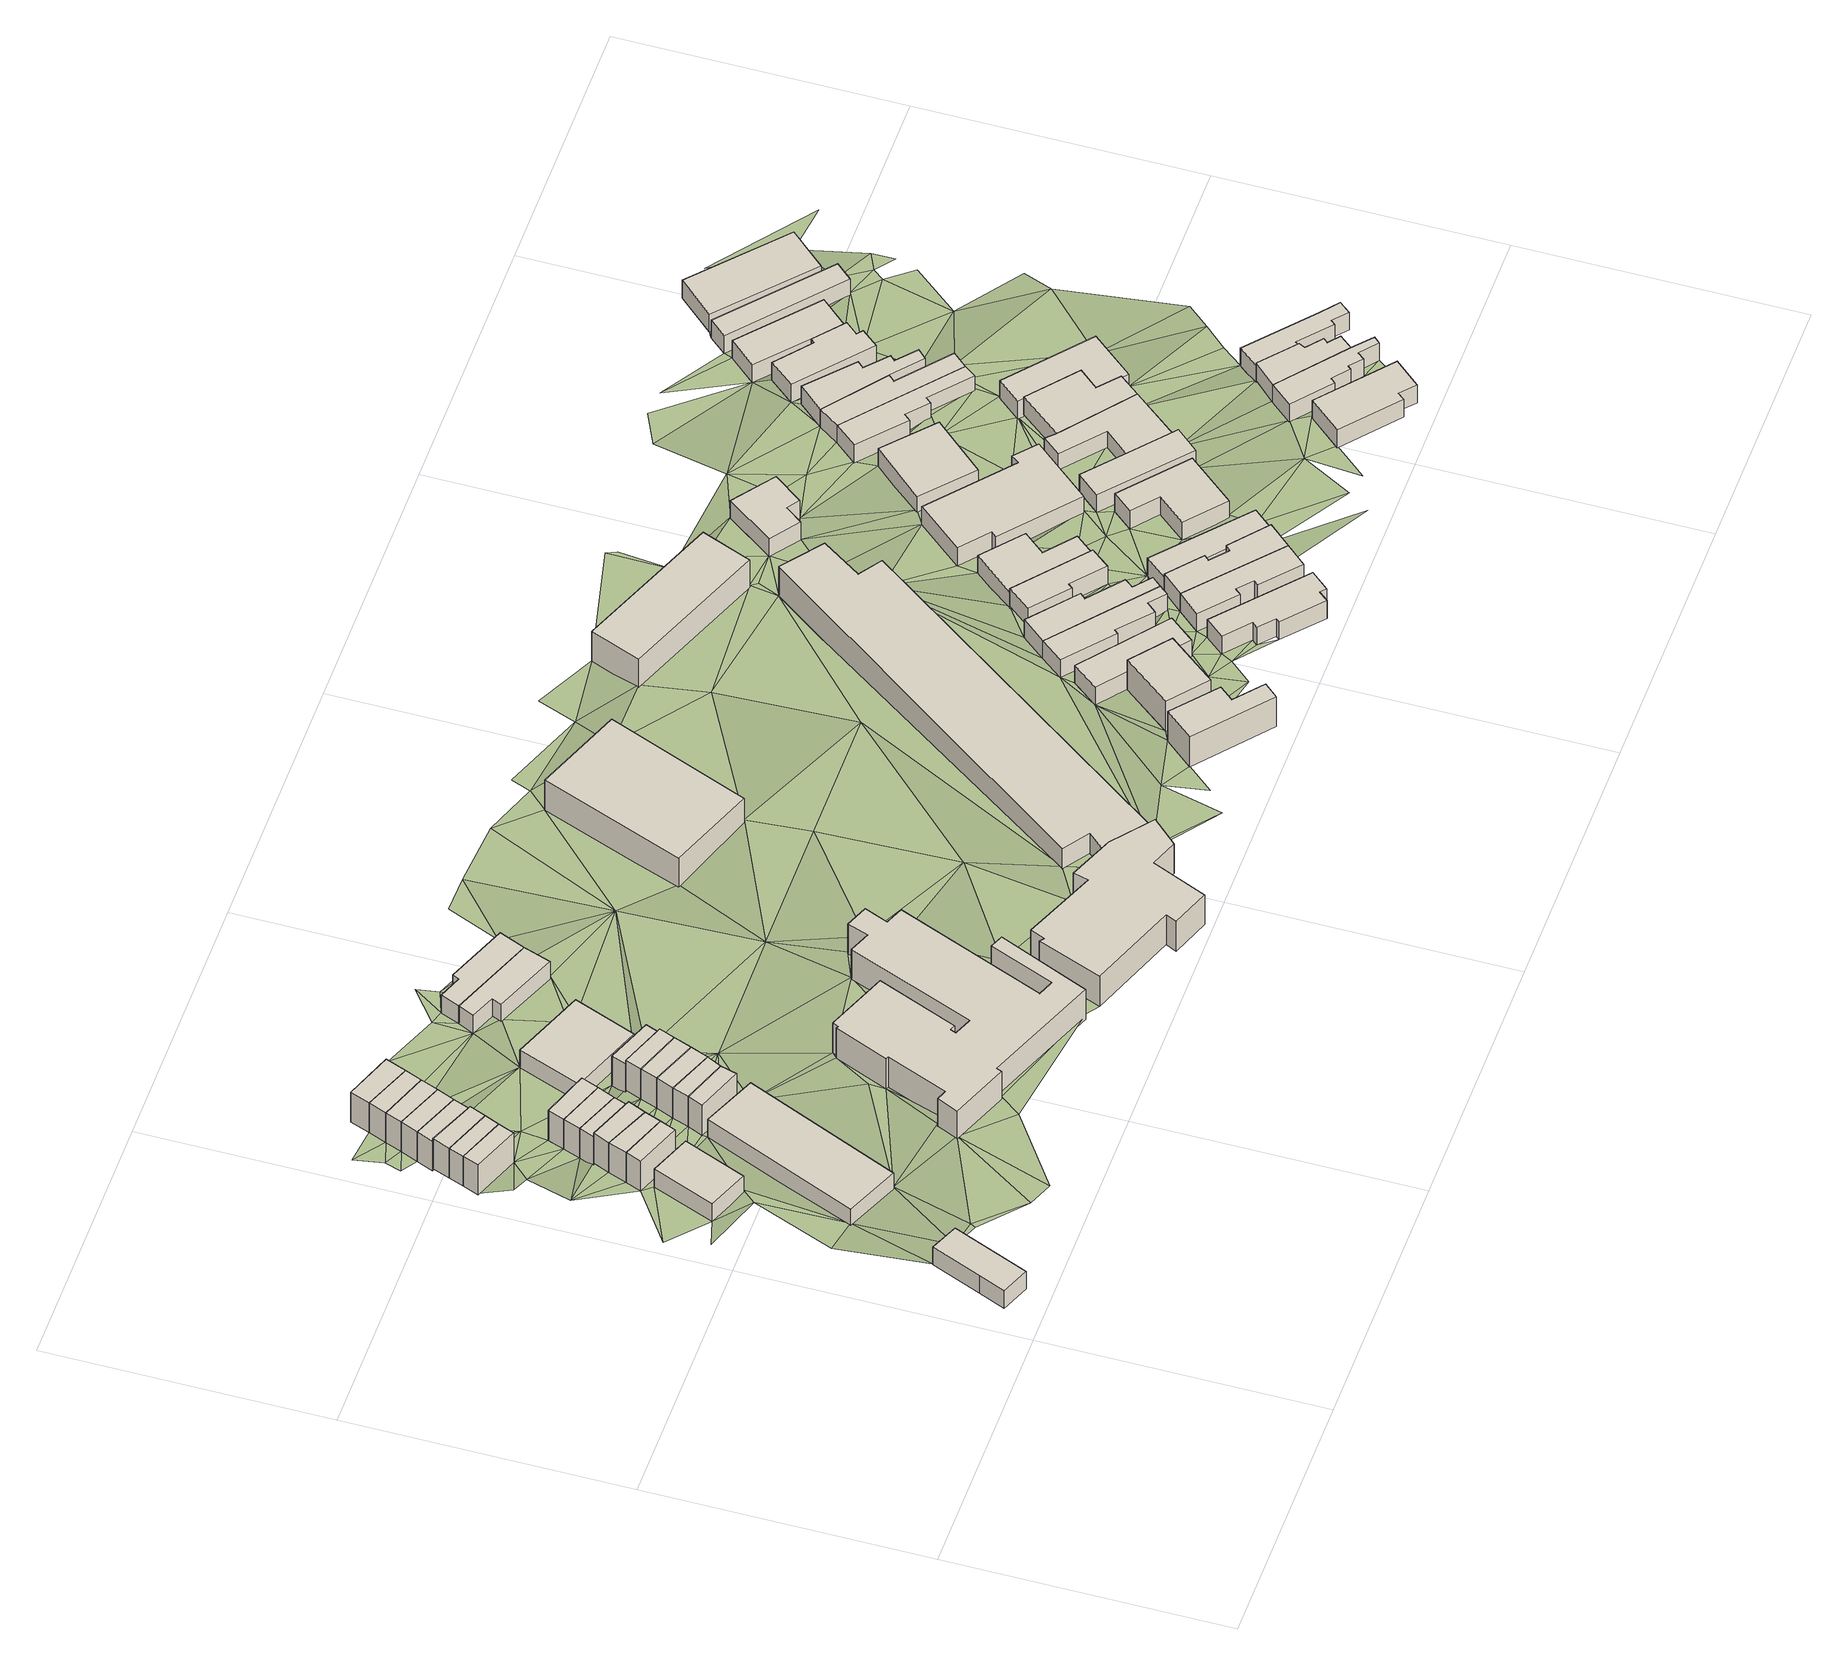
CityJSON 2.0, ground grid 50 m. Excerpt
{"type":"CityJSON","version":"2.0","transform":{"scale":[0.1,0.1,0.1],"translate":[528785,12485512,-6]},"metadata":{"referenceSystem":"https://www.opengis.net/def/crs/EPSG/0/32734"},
"CityObjects":{
"building1":{"type":"Building","attributes":{"address":"34 Regent Road Woodstock Cape Town","building":"house","building:levels":1,"building_height":4.1,"plus_code":"4FRW3FC2+FX7","ground_height":13.96,"roof_height":18.06},"geometry":[{"type":"Solid","lod":"1","boundaries":[[[[0,1,2,3]],[[1,4,5,2]],[[4,6,7,5]],[[6,8,9,7]],[[8,0,3,9]],[[3,2,5,7,9]],[[8,6,4,1,0]]]]}]},
"building2":{"type":"Building","attributes":{"address":"Woodstock Cape Town","building":"yes","building:levels":1,"building_height":4.1,"plus_code":"4FRW3FC2+JXQ","ground_height":12.09,"roof_height":16.19},"geometry":[{"type":"Solid","lod":"1","boundaries":[[[[10,11,12,13]],[[11,14,15,12]],[[14,16,17,15]],[[16,10,13,17]],[[13,12,15,17]],[[16,14,11,10]]]]}]},
"building3":{"type":"Building","attributes":{"address":"10 Dublin Street Mews Woodstock Cape Town","building":"house","building:levels":2,"building_height":6.9,"plus_code":"4FRW3FC2+QX3","ground_height":11.28,"roof_height":18.18},"geometry":[{"type":"Solid","lod":"1","boundaries":[[[[18,19,20,21]],[[19,22,23,20]],[[22,24,25,23]],[[24,18,21,25]],[[21,20,23,25]],[[24,22,19,18]]]]}]},
"building4":{"type":"Building","attributes":{"address":"25 Dublin Street Mews Woodstock Cape Town","building":"house","building:levels":2,"building_height":6.9,"plus_code":"4FRW3FC2+MX9","ground_height":12.09,"roof_height":18.99},"geometry":[{"type":"Solid","lod":"1","boundaries":[[[[26,27,28,29]],[[27,30,31,28]],[[30,32,33,31]],[[32,26,29,33]],[[29,28,31,33]],[[32,30,27,26]]]]}]},
"building5":{"type":"Building","attributes":{"address":"11 Dublin Street Mews Woodstock Cape Town","building":"house","building:levels":2,"building_height":6.9,"plus_code":"4FRW3FC2+QX7","ground_height":11.28,"roof_height":18.18},"geometry":[{"type":"Solid","lod":"1","boundaries":[[[[19,18,21,20]],[[18,34,35,21]],[[34,36,37,35]],[[36,19,20,37]],[[20,21,35,37]],[[36,34,18,19]]]]}]},
"building6":{"type":"Building","attributes":{"address":"McNulty House (NOAH) 30 Dublin Street Woodstock Cape Town","building":"residential","building:levels":1,"building:units":"3","amenity":"social_facility","social_facility":"group_home","operator":"Neighbourhood Old Aged Homes (NOAH)","operator:type":"ngo","building_height":4.1,"plus_code":"4FRW3FC3+H2P","ground_height":12.09,"roof_height":16.19},"geometry":[{"type":"Solid","lod":"1","boundaries":[[[[38,39,40,41]],[[39,42,43,40]],[[42,44,45,43]],[[44,38,41,45]],[[41,40,43,45]],[[44,42,39,38]]]]}]},
"building7":{"type":"Building","attributes":{"address":"24 Dublin Street Mews Woodstock Cape Town","building":"house","building:levels":2,"building_height":6.9,"plus_code":"4FRW3FC2+MXQ","ground_height":12.09,"roof_height":18.99},"geometry":[{"type":"Solid","lod":"1","boundaries":[[[[46,27,28,47]],[[27,26,29,28]],[[26,48,49,29]],[[48,46,47,49]],[[47,28,29,49]],[[48,26,27,46]]]]}]},
"building8":{"type":"Building","attributes":{"address":"12 Dublin Street Mews Woodstock Cape Town","building":"house","building:levels":2,"building_height":6.9,"plus_code":"4FRW3FC2+QXG","ground_height":11.28,"roof_height":18.18},"geometry":[{"type":"Solid","lod":"1","boundaries":[[[[36,34,35,37]],[[34,50,51,35]],[[50,52,53,51]],[[52,36,37,53]],[[37,35,51,53]],[[52,50,34,36]]]]}]},
"building9":{"type":"Building","attributes":{"address":"23 Dublin Street Mews Woodstock Cape Town","building":"house","building:levels":2,"building_height":6.9,"plus_code":"4FRW3FC3+M2F","ground_height":12.09,"roof_height":18.99},"geometry":[{"type":"Solid","lod":"1","boundaries":[[[[54,46,47,55]],[[46,48,49,47]],[[48,56,57,49]],[[56,54,55,57]],[[55,47,49,57]],[[56,48,46,54]]]]}]},
"building10":{"type":"Building","attributes":{"address":"13 Dublin Street Mews Woodstock Cape Town","building":"house","building:levels":2,"building_height":6.9,"plus_code":"4FRW3FC2+QXP","ground_height":10.59,"roof_height":17.49},"geometry":[{"type":"Solid","lod":"1","boundaries":[[[[58,59,60,61]],[[59,62,63,60]],[[62,64,65,63]],[[64,58,61,65]],[[61,60,63,65]],[[64,62,59,58]]]]}]},
"building11":{"type":"Building","attributes":{"address":"22 Dublin Street Mews Woodstock Cape Town","building":"house","building:levels":2,"building_height":6.9,"plus_code":"4FRW3FC3+M2V","ground_height":11.28,"roof_height":18.18},"geometry":[{"type":"Solid","lod":"1","boundaries":[[[[66,67,68,69]],[[67,70,71,68]],[[70,72,73,71]],[[72,66,69,73]],[[69,68,71,73]],[[72,70,67,66]]]]}]},
"building12":{"type":"Building","attributes":{"address":"14 Dublin Street Mews Woodstock Cape Town","building":"house","building:levels":2,"building_height":6.9,"plus_code":"4FRW3FC2+QXX","ground_height":10.59,"roof_height":17.49},"geometry":[{"type":"Solid","lod":"1","boundaries":[[[[64,62,63,65]],[[62,74,75,63]],[[74,76,77,75]],[[76,64,65,77]],[[65,63,75,77]],[[76,74,62,64]]]]}]},
"building13":{"type":"Building","attributes":{"address":"21 Dublin Street Mews Woodstock Cape Town","building":"house","building:levels":2,"building_height":6.9,"plus_code":"4FRW3FC3+P23","ground_height":11.28,"roof_height":18.18},"geometry":[{"type":"Solid","lod":"1","boundaries":[[[[78,79,80,81]],[[79,67,68,80]],[[67,66,69,68]],[[66,78,81,69]],[[81,80,68,69]],[[66,67,79,78]]]]}]},
"building14":{"type":"Building","attributes":{"address":"15 Dublin Street Mews Woodstock Cape Town","building":"house","building:levels":2,"building_height":6.9,"plus_code":"4FRW3FC2+RX5","ground_height":10.59,"roof_height":17.49},"geometry":[{"type":"Solid","lod":"1","boundaries":[[[[76,74,75,77]],[[74,82,83,75]],[[82,84,85,83]],[[84,76,77,85]],[[77,75,83,85]],[[84,82,74,76]]]]}]},
"building15":{"type":"Building","attributes":{"address":"20 Dublin Street Mews Woodstock Cape Town","building":"house","building:levels":2,"building_height":6.9,"plus_code":"4FRW3FC3+P28","ground_height":11.28,"roof_height":18.18},"geometry":[{"type":"Solid","lod":"1","boundaries":[[[[79,78,81,80]],[[78,86,87,81]],[[86,88,89,87]],[[88,79,80,89]],[[80,81,87,89]],[[88,86,78,79]]]]}]},
"building16":{"type":"Building","attributes":{"address":"16 Dublin Street Mews Woodstock Cape Town","building":"house","building:levels":2,"building_height":6.9,"plus_code":"4FRW3FC3+R26","ground_height":10.59,"roof_height":17.49},"geometry":[{"type":"Solid","lod":"1","boundaries":[[[[84,82,83,85]],[[82,90,91,83]],[[90,92,93,91]],[[92,84,85,93]],[[85,83,91,93]],[[92,90,82,84]]]]}]},
"building17":{"type":"Building","attributes":{"address":"28E Dublin Street Woodstock Cape Town","building":"house","building:levels":2,"building_height":6.9,"plus_code":"4FRW3FC3+J3R","ground_height":12.09,"roof_height":18.99},"geometry":[{"type":"Solid","lod":"1","boundaries":[[[[94,95,96,97]],[[95,98,99,96]],[[98,100,101,99]],[[100,94,97,101]],[[97,96,99,101]],[[100,98,95,94]]]]}]},
"building18":{"type":"Building","attributes":{"address":"17 Dublin Street Mews Woodstock Cape Town","building":"house","building:levels":2,"building_height":6.9,"plus_code":"4FRW3FC3+R2C","ground_height":10.59,"roof_height":17.49},"geometry":[{"type":"Solid","lod":"1","boundaries":[[[[92,90,91,93]],[[90,102,103,91]],[[102,104,105,103]],[[104,92,93,105]],[[93,91,103,105]],[[104,102,90,92]]]]}]},
"building19":{"type":"Building","attributes":{"address":"28D Dublin Street Woodstock Cape Town","building":"house","building:levels":2,"building_height":6.9,"plus_code":"4FRW3FC3+M33","ground_height":12.09,"roof_height":18.99},"geometry":[{"type":"Solid","lod":"1","boundaries":[[[[95,94,97,96]],[[94,106,107,97]],[[106,108,109,107]],[[108,95,96,109]],[[96,97,107,109]],[[108,106,94,95]]]]}]},
"building20":{"type":"Building","attributes":{"address":"28C Dublin Street Woodstock Cape Town","building":"house","building:levels":2,"building_height":6.9,"plus_code":"4FRW3FC3+M37","ground_height":12.09,"roof_height":18.99},"geometry":[{"type":"Solid","lod":"1","boundaries":[[[[108,106,107,109]],[[106,110,111,107]],[[110,112,113,111]],[[112,108,109,113]],[[109,107,111,113]],[[112,110,106,108]]]]}]},
"building21":{"type":"Building","attributes":{"address":"28B Dublin Street Woodstock Cape Town","building":"house","building:levels":2,"building_height":6.9,"plus_code":"4FRW3FC3+M38","ground_height":12.09,"roof_height":18.99},"geometry":[{"type":"Solid","lod":"1","boundaries":[[[[112,110,111,113]],[[110,114,115,111]],[[114,116,117,115]],[[116,112,113,117]],[[113,111,115,117]],[[116,114,110,112]]]]}]},
"building22":{"type":"Building","attributes":{"address":"28A Dublin Street Woodstock Cape Town","building":"house","building:levels":2,"building_height":6.9,"plus_code":"4FRW3FC3+M3P","ground_height":12.09,"roof_height":18.99},"geometry":[{"type":"Solid","lod":"1","boundaries":[[[[116,114,115,117]],[[114,118,119,115]],[[118,120,121,119]],[[120,116,117,121]],[[117,115,119,121]],[[120,118,114,116]]]]}]},
"building23":{"type":"Building","attributes":{"address":"28 Dublin Street Woodstock Cape Town","building":"house","building:levels":2,"building_height":6.9,"plus_code":"4FRW3FC3+M3X","ground_height":11.21,"roof_height":18.11},"geometry":[{"type":"Solid","lod":"1","boundaries":[[[[122,123,124,125]],[[123,126,127,124]],[[126,128,129,127]],[[128,122,125,129]],[[125,124,127,129]],[[128,126,123,122]]]]}]},
"building24":{"type":"Building","attributes":{"address":"26 Dublin Street Woodstock Cape Town","building":"house","building:levels":1,"building_height":4.1,"plus_code":"4FRW3FC3+P3Q","ground_height":11.21,"roof_height":15.31},"geometry":[{"type":"Solid","lod":"1","boundaries":[[[[130,131,132,133]],[[131,134,135,132]],[[134,136,137,135]],[[136,130,133,137]],[[133,132,135,137]],[[136,134,131,130]]]]}]},
"building25":{"type":"Building","attributes":{"address":"St. Agnes' Catholic Church","building":"church","building:levels":2,"amenity":"place_of_worship","building_height":6.9,"plus_code":"4FRW3FC3+G4Q","ground_height":13.07,"roof_height":19.97},"geometry":[{"type":"Solid","lod":"1","boundaries":[[[[138,139,140,141]],[[139,142,143,140]],[[142,144,145,143]],[[144,146,147,145]],[[146,148,149,147]],[[148,150,151,149]],[[150,152,153,151]],[[152,154,155,153]],[[154,156,157,155]],[[156,158,159,157]],[[158,160,161,159]],[[160,162,163,161]],[[162,164,165,163]],[[164,166,167,165]],[[166,168,169,167]],[[168,170,171,169]],[[170,172,173,171]],[[172,174,175,173]],[[174,176,177,175]],[[176,178,179,177]],[[178,180,181,179]],[[180,182,183,181]],[[182,184,185,183]],[[184,186,187,185]],[[186,188,189,187]],[[188,138,141,189]],[[141,140,143,145,147,149,151,153,155,157,159,161,163,165,167,169,171,173,175,177,179,181,183,185,187,189]],[[188,186,184,182,180,178,176,174,172,170,168,166,164,162,160,158,156,154,152,150,148,146,144,142,139,138]]]]}]},
"building26":{"type":"Building","attributes":{"address":"24 Dublin Street Woodstock Cape Town","building":"house","building:levels":1,"building_height":4.1,"plus_code":"4FRW3FC3+Q4P","ground_height":10.62,"roof_height":14.72},"geometry":[{"type":"Solid","lod":"1","boundaries":[[[[190,191,192,193]],[[191,194,195,192]],[[194,196,197,195]],[[196,198,199,197]],[[198,200,201,199]],[[200,190,193,201]],[[193,192,195,197,199,201]],[[200,198,196,194,191,190]]]]}]},
"building27":{"type":"Building","attributes":{"address":"22 Dublin Street Woodstock Cape Town","building":"house","building:levels":1,"building_height":4.1,"plus_code":"4FRW3FC3+R45","ground_height":10.62,"roof_height":14.72},"geometry":[{"type":"Solid","lod":"1","boundaries":[[[[191,190,193,192]],[[190,202,203,193]],[[202,204,205,203]],[[204,206,207,205]],[[206,208,209,207]],[[208,191,192,209]],[[192,193,203,205,207,209]],[[208,206,204,202,190,191]]]]}]},
"building28":{"type":"Building","attributes":{"address":"Lawrence Henry House 23 Regent Street 7915 Woodstock, Cape Town","building":"residential","building:levels":2,"amenity":"social_facility","social_facility":"shelter","operator":"Scalabrini Centre of Cape Town","building_height":6.9,"plus_code":"4FRW3FC3+F82","ground_height":14.34,"roof_height":21.24},"geometry":[{"type":"Solid","lod":"1","boundaries":[[[[210,211,212,213]],[[211,214,215,212]],[[214,216,217,215]],[[216,218,219,217]],[[218,220,221,219]],[[220,222,223,221]],[[222,224,225,223]],[[224,226,227,225]],[[226,228,229,227]],[[228,230,231,229]],[[230,232,233,231]],[[232,234,235,233]],[[234,210,213,235]],[[213,212,215,217,219,221,223,225,227,229,231,233,235]],[[234,232,230,228,226,224,222,220,218,216,214,211,210]]]]}]},
"building29":{"type":"Building","attributes":{"address":"St. Agnes Community Hall","building":"community_centre","building:levels":2,"building_height":6.9,"plus_code":"4FRW3FC3+P8V","ground_height":11.02,"roof_height":17.92},"geometry":[{"type":"Solid","lod":"1","boundaries":[[[[236,237,238,239]],[[237,240,241,238]],[[240,242,243,241]],[[242,236,239,243]],[[239,238,241,243]],[[242,240,237,236]]]]}]},
"building30":{"type":"Building","attributes":{"address":"31 Argyle Street Woodstock Cape Town","building":"house","building:levels":2,"building_height":6.9,"plus_code":"4FRW3FC3+CFX","ground_height":14.3,"roof_height":21.2},"geometry":[{"type":"Solid","lod":"1","boundaries":[[[[244,245,246,247]],[[245,248,249,246]],[[248,250,251,249]],[[250,252,253,251]],[[252,254,255,253]],[[254,244,247,255]],[[247,246,249,251,253,255]],[[254,252,250,248,245,244]]]]}]},
"building31":{"type":"Building","attributes":{"address":"St Agnes' Primary School","building":"school","building:levels":2,"building_height":6.9,"plus_code":"4FRW3FC3+HFJ","ground_height":11.7,"roof_height":18.6},"geometry":[{"type":"Solid","lod":"1","boundaries":[[[[256,257,258,259]],[[257,260,261,258]],[[260,262,263,261]],[[262,264,265,263]],[[264,266,267,265]],[[266,268,269,267]],[[268,270,271,269]],[[270,256,259,271]],[[259,258,261,263,265,267,269,271]],[[270,268,266,264,262,260,257,256]]]]}]},
"building32":{"type":"Building","attributes":{"address":"29 Argyle Street Woodstock Cape Town","building":"house","building:levels":2,"building_height":6.9,"plus_code":"4FRW3FC3+FGM","ground_height":14.3,"roof_height":21.2},"geometry":[{"type":"Solid","lod":"1","boundaries":[[[[272,273,274,275]],[[273,276,277,274]],[[276,278,279,277]],[[278,272,275,279]],[[275,274,277,279]],[[278,276,273,272]]]]}]},
"building33":{"type":"Building","attributes":{"address":"27C Argyle Street Woodstock Cape Town","building":"house","building:levels":1,"building_height":4.1,"plus_code":"4FRW3FC3+GG5","ground_height":13.49,"roof_height":17.59},"geometry":[{"type":"Solid","lod":"1","boundaries":[[[[280,281,282,283]],[[281,284,285,282]],[[284,286,287,285]],[[286,280,283,287]],[[283,282,285,287]],[[286,284,281,280]]]]}]},
"building34":{"type":"Building","attributes":{"address":"27B Argyle Street Woodstock Cape Town","building":"house","building:levels":1,"building_height":4.1,"plus_code":"4FRW3FC3+GHJ","ground_height":13.49,"roof_height":17.59},"geometry":[{"type":"Solid","lod":"1","boundaries":[[[[288,289,290,291]],[[289,292,293,290]],[[292,294,295,293]],[[294,296,297,295]],[[296,298,299,297]],[[298,300,301,299]],[[300,302,303,301]],[[302,288,291,303]],[[291,290,293,295,297,299,301,303]],[[302,300,298,296,294,292,289,288]]]]}]},
"building35":{"type":"Building","attributes":{"address":"27A Argyle Street Woodstock Cape Town","building":"house","building:levels":1,"building_height":4.1,"plus_code":"4FRW3FC3+GHP","ground_height":13.49,"roof_height":17.59},"geometry":[{"type":"Solid","lod":"1","boundaries":[[[[288,302,303,291]],[[302,304,305,303]],[[304,306,307,305]],[[306,308,309,307]],[[308,310,311,309]],[[310,312,313,311]],[[312,314,315,313]],[[314,288,291,315]],[[291,303,305,307,309,311,313,315]],[[314,312,310,308,306,304,302,288]]]]}]},
"building36":{"type":"Building","attributes":{"address":"36 Devon Street Woodstock Cape Town","building":"house","building:levels":1,"building_height":4.1,"plus_code":"4FRW3FC3+CJJ","ground_height":14.3,"roof_height":18.4},"geometry":[{"type":"Solid","lod":"1","boundaries":[[[[316,317,318,319]],[[317,320,321,318]],[[320,322,323,321]],[[322,324,325,323]],[[324,326,327,325]],[[326,328,329,327]],[[328,330,331,329]],[[330,332,333,331]],[[332,334,335,333]],[[334,316,319,335]],[[319,318,321,323,325,327,329,331,333,335]],[[334,332,330,328,326,324,322,320,317,316]]]]}]},
"building37":{"type":"Building","attributes":{"building":"school","building:levels":2,"building_height":6.9,"plus_code":"4FRW3FC3+QGC","ground_height":10.78,"roof_height":17.68},"geometry":[{"type":"Solid","lod":"1","boundaries":[[[[336,337,338,339]],[[337,340,341,338]],[[340,342,343,341]],[[342,336,339,343]],[[339,338,341,343]],[[342,340,337,336]]]]}]},
"building38":{"type":"Building","attributes":{"address":"34 Devon Street Woodstock Cape Town","building":"house","building:levels":1,"building_height":4.1,"plus_code":"4FRW3FC3+FJ8","ground_height":14.3,"roof_height":18.4},"geometry":[{"type":"Solid","lod":"1","boundaries":[[[[344,345,346,347]],[[345,348,349,346]],[[348,350,351,349]],[[350,352,353,351]],[[352,354,355,353]],[[354,356,357,355]],[[356,358,359,357]],[[358,344,347,359]],[[347,346,349,351,353,355,357,359]],[[358,356,354,352,350,348,345,344]]]]}]},
"building39":{"type":"Building","attributes":{"address":"27 Argyle Street Woodstock Cape Town","building":"house","building:levels":1,"building_height":4.1,"plus_code":"4FRW3FC3+HH9","ground_height":13.49,"roof_height":17.59},"geometry":[{"type":"Solid","lod":"1","boundaries":[[[[360,361,362,363]],[[361,364,365,362]],[[364,366,367,365]],[[366,368,369,367]],[[368,370,371,369]],[[370,360,363,371]],[[363,362,365,367,369,371]],[[370,368,366,364,361,360]]]]}]},
"building40":{"type":"Building","attributes":{"address":"32 Devon Street Woodstock Cape Town","building":"house","building:levels":1,"building_height":4.1,"plus_code":"4FRW3FC3+FJ9","ground_height":14.3,"roof_height":18.4},"geometry":[{"type":"Solid","lod":"1","boundaries":[[[[344,372,373,347]],[[372,374,375,373]],[[374,376,377,375]],[[376,378,379,377]],[[378,380,381,379]],[[380,382,383,381]],[[382,345,346,383]],[[345,344,347,346]],[[347,373,375,377,379,381,383,346]],[[345,382,380,378,376,374,372,344]]]]}]},
"building41":{"type":"Building","attributes":{"address":"25 Argyle Street Woodstock Cape Town","building":"house","building:levels":1,"building_height":4.1,"plus_code":"4FRW3FC3+HHQ","ground_height":12.6,"roof_height":16.7},"geometry":[{"type":"Solid","lod":"1","boundaries":[[[[384,385,386,387]],[[385,388,389,386]],[[388,390,391,389]],[[390,392,393,391]],[[392,394,395,393]],[[394,384,387,395]],[[387,386,389,391,393,395]],[[394,392,390,388,385,384]]]]}]},
"building42":{"type":"Building","attributes":{"address":"30 Devon Street Woodstock Cape Town","building":"house","building:levels":1,"building_height":4.1,"plus_code":"4FRW3FC3+FJX","ground_height":13.52,"roof_height":17.62},"geometry":[{"type":"Solid","lod":"1","boundaries":[[[[396,397,398,399]],[[397,400,401,398]],[[400,402,403,401]],[[402,404,405,403]],[[404,406,407,405]],[[406,396,399,407]],[[399,398,401,403,405,407]],[[406,404,402,400,397,396]]]]}]},
"building43":{"type":"Building","attributes":{"building":"school","building:levels":1,"building_height":4.1,"plus_code":"4FRW3FC3+PJJ","ground_height":11.63,"roof_height":15.73},"geometry":[{"type":"Solid","lod":"1","boundaries":[[[[408,409,410,411]],[[409,412,413,410]],[[412,414,415,413]],[[414,416,417,415]],[[416,418,419,417]],[[418,408,411,419]],[[411,410,413,415,417,419]],[[418,416,414,412,409,408]]]]}]},
"building44":{"type":"Building","attributes":{"address":"23 Argyle Street Woodstock Cape Town","building":"house","building:levels":1,"building_height":4.1,"plus_code":"4FRW3FC3+JM7","ground_height":12.6,"roof_height":16.7},"geometry":[{"type":"Solid","lod":"1","boundaries":[[[[420,421,422,423]],[[421,424,425,422]],[[424,426,427,425]],[[426,428,429,427]],[[428,430,431,429]],[[430,432,433,431]],[[432,434,435,433]],[[434,420,423,435]],[[423,422,425,427,429,431,433,435]],[[434,432,430,428,426,424,421,420]]]]}]},
"building45":{"type":"Building","attributes":{"address":"28 Devon Street Woodstock Cape Town","building":"house","building:levels":1,"building_height":4.1,"plus_code":"4FRW3FC3+GPC","ground_height":13.52,"roof_height":17.62},"geometry":[{"type":"Solid","lod":"1","boundaries":[[[[436,437,438,439]],[[437,440,441,438]],[[440,442,443,441]],[[442,444,445,443]],[[444,446,447,445]],[[446,436,439,447]],[[439,438,441,443,445,447]],[[446,444,442,440,437,436]]]]}]},
"building46":{"type":"Building","attributes":{"address":"26A Devon Street Woodstock Cape Town","building":"house","building:levels":1,"building_height":4.1,"plus_code":"4FRW3FC3+GPV","ground_height":13.52,"roof_height":17.62},"geometry":[{"type":"Solid","lod":"1","boundaries":[[[[448,449,450,451]],[[449,452,453,450]],[[452,454,455,453]],[[454,456,457,455]],[[456,458,459,457]],[[458,448,451,459]],[[451,450,453,455,457,459]],[[458,456,454,452,449,448]]]]}]},
"building47":{"type":"Building","attributes":{"address":"21 Argyle Street Woodstock Cape Town","building":"house","building:levels":1,"building_height":4.1,"plus_code":"4FRW3FC3+MM8","ground_height":11.63,"roof_height":15.73},"geometry":[{"type":"Solid","lod":"1","boundaries":[[[[460,461,462,463]],[[461,464,465,462]],[[464,466,467,465]],[[466,460,463,467]],[[463,462,465,467]],[[466,464,461,460]]]]}]},
"building48":{"type":"Building","attributes":{"address":"26 Devon Street Woodstock Cape Town","building":"house","building:levels":1,"building_height":4.1,"plus_code":"4FRW3FC3+HQ6","ground_height":12.6,"roof_height":16.7},"geometry":[{"type":"Solid","lod":"1","boundaries":[[[[468,469,470,471]],[[469,472,473,470]],[[472,474,475,473]],[[474,476,477,475]],[[476,478,479,477]],[[478,480,481,479]],[[480,468,471,481]],[[471,470,473,475,477,479,481]],[[480,478,476,474,472,469,468]]]]}]},
"building49":{"type":"Building","attributes":{"address":"24 Devon Street Woodstock Cape Town","building":"house","building:levels":1,"building_height":4.1,"plus_code":"4FRW3FC3+HQR","ground_height":12.6,"roof_height":16.7},"geometry":[{"type":"Solid","lod":"1","boundaries":[[[[468,482,483,471]],[[482,484,485,483]],[[484,486,487,485]],[[486,488,489,487]],[[488,469,470,489]],[[469,468,471,470]],[[471,483,485,487,489,470]],[[469,488,486,484,482,468]]]]}]},
"building50":{"type":"Building","attributes":{"address":"19 Argyle Street Woodstock Cape Town","building":"house","building:levels":1,"building_height":4.1,"plus_code":"4FRW3FC3+MPR","ground_height":11.39,"roof_height":15.49},"geometry":[{"type":"Solid","lod":"1","boundaries":[[[[490,491,492,493]],[[491,494,495,492]],[[494,496,497,495]],[[496,498,499,497]],[[498,500,501,499]],[[500,502,503,501]],[[502,504,505,503]],[[504,490,493,505]],[[493,492,495,497,499,501,503,505]],[[504,502,500,498,496,494,491,490]]]]}]},
"building51":{"type":"Building","attributes":{"address":"51 Devon Street Woodstock Cape Town","building":"house","building:levels":1,"building_height":4.1,"plus_code":"4FRW3FC3+CRM","ground_height":13.91,"roof_height":18.01},"geometry":[{"type":"Solid","lod":"1","boundaries":[[[[506,507,508,509]],[[507,510,511,508]],[[510,512,513,511]],[[512,514,515,513]],[[514,516,517,515]],[[516,506,509,517]],[[509,508,511,513,515,517]],[[516,514,512,510,507,506]]]]}]},
"building52":{"type":"Building","attributes":{"address":"17 Argyle Street Woodstock Cape Town","building":"house","building:levels":1,"building_height":4.1,"plus_code":"4FRW3FC3+MQJ","ground_height":11.39,"roof_height":15.49},"geometry":[{"type":"Solid","lod":"1","boundaries":[[[[490,504,505,493]],[[504,518,519,505]],[[518,520,521,519]],[[520,522,523,521]],[[522,524,525,523]],[[524,490,493,525]],[[493,505,519,521,523,525]],[[524,522,520,518,504,490]]]]}]},
"building53":{"type":"Building","attributes":{"address":"15 Argyle Street Woodstock Cape Town","building":"house","building:levels":1,"building_height":4.1,"plus_code":"4FRW3FC3+PP9","ground_height":11.39,"roof_height":15.49},"geometry":[{"type":"Solid","lod":"1","boundaries":[[[[524,522,523,525]],[[522,526,527,523]],[[526,528,529,527]],[[528,530,531,529]],[[530,532,533,531]],[[532,534,535,533]],[[534,536,537,535]],[[536,538,539,537]],[[538,524,525,539]],[[525,523,527,529,531,533,535,537,539]],[[538,536,534,532,530,528,526,522,524]]]]}]},
"building54":{"type":"Building","attributes":{"address":"49 Devon Street Woodstock Cape Town","building":"house","building:levels":1,"building_height":4.1,"plus_code":"4FRW3FC3+FR7","ground_height":13.91,"roof_height":18.01},"geometry":[{"type":"Solid","lod":"1","boundaries":[[[[540,541,542,543]],[[541,544,545,542]],[[544,546,547,545]],[[546,548,549,547]],[[548,550,551,549]],[[550,552,553,551]],[[552,554,555,553]],[[554,556,557,555]],[[556,558,559,557]],[[558,560,561,559]],[[560,540,543,561]],[[543,542,545,547,549,551,553,555,557,559,561]],[[560,558,556,554,552,550,548,546,544,541,540]]]]}]},
"building55":{"type":"Building","attributes":{"address":"22 Devon Street Woodstock Cape Town","building":"house","building:levels":1,"building_height":4.1,"plus_code":"4FRW3FC3+JQ9","ground_height":12.27,"roof_height":16.37},"geometry":[{"type":"Solid","lod":"1","boundaries":[[[[562,563,564,565]],[[563,566,567,564]],[[566,568,569,567]],[[568,570,571,569]],[[570,572,573,571]],[[572,574,575,573]],[[574,576,577,575]],[[576,562,565,577]],[[565,564,567,569,571,573,575,577]],[[576,574,572,570,568,566,563,562]]]]}]},
"building56":{"type":"Building","attributes":{"address":"47 Devon Street Woodstock Cape Town","building":"house","building:levels":1,"building_height":4.1,"plus_code":"4FRW3FC3+FRH","ground_height":13.91,"roof_height":18.01},"geometry":[{"type":"Solid","lod":"1","boundaries":[[[[540,560,561,543]],[[560,578,579,561]],[[578,580,581,579]],[[580,582,583,581]],[[582,584,585,583]],[[584,586,587,585]],[[586,588,589,587]],[[588,540,543,589]],[[543,561,579,581,583,585,587,589]],[[588,586,584,582,580,578,560,540]]]]}]},
"building57":{"type":"Building","attributes":{"address":"13 Argyle Street Woodstock Cape Town","building":"house","building:levels":1,"building_height":4.1,"plus_code":"4FRW3FC3+PQR","ground_height":11.39,"roof_height":15.49},"geometry":[{"type":"Solid","lod":"1","boundaries":[[[[590,591,592,593]],[[591,594,595,592]],[[594,596,597,595]],[[596,598,599,597]],[[598,600,601,599]],[[600,602,603,601]],[[602,604,605,603]],[[604,590,593,605]],[[593,592,595,597,599,601,603,605]],[[604,602,600,598,596,594,591,590]]]]}]},
"building58":{"type":"Building","attributes":{"address":"45 Devon Street Woodstock Cape Town","building":"house","building:levels":1,"building_height":4.1,"plus_code":"4FRW3FC3+FRX","ground_height":13.13,"roof_height":17.23},"geometry":[{"type":"Solid","lod":"1","boundaries":[[[[606,607,608,609]],[[607,610,611,608]],[[610,612,613,611]],[[612,614,615,613]],[[614,616,617,615]],[[616,618,619,617]],[[618,620,621,619]],[[620,622,623,621]],[[622,606,609,623]],[[609,608,611,613,615,617,619,621,623]],[[622,620,618,616,614,612,610,607,606]]]]}]},
"building59":{"type":"Building","attributes":{"address":"11 Argyle Street Woodstock Cape Town","building":"house","building:levels":1,"building_height":4.1,"plus_code":"4FRW3FC3+QQF","ground_height":10.26,"roof_height":14.36},"geometry":[{"type":"Solid","lod":"1","boundaries":[[[[624,625,626,627]],[[625,628,629,626]],[[628,630,631,629]],[[630,624,627,631]],[[627,626,629,631]],[[630,628,625,624]]]]}]},
"building60":{"type":"Building","attributes":{"address":"9A Argyle Street Woodstock Cape Town","building":"house","building:levels":1,"building_height":4.1,"plus_code":"4FRW3FC3+QRJ","ground_height":10.26,"roof_height":14.36},"geometry":[{"type":"Solid","lod":"1","boundaries":[[[[632,633,634,635]],[[633,636,637,634]],[[636,638,639,637]],[[638,632,635,639]],[[635,634,637,639]],[[638,636,633,632]]]]}]},
"building61":{"type":"Building","attributes":{"address":"9 Argyle Street Woodstock Cape Town","building":"house","building:levels":1,"building_height":4.1,"plus_code":"4FRW3FC3+RR3","ground_height":10.04,"roof_height":14.14},"geometry":[{"type":"Solid","lod":"1","boundaries":[[[[640,641,642,643]],[[641,644,645,642]],[[644,646,647,645]],[[646,640,643,647]],[[643,642,645,647]],[[646,644,641,640]]]]}]},
"terrain1":{"type":"TINRelief","geometry":[{"type":"CompositeSurface","lod":"1","boundaries":[[[648,649,650]],[[649,651,650]],[[652,651,653]],[[654,648,650]],[[654,14,655]],[[652,653,656]],[[657,651,652]],[[650,651,657]],[[14,11,658]],[[650,659,654]],[[30,658,11]],[[659,14,654]],[[660,30,27]],[[661,652,656]],[[660,27,46]],[[657,652,661]],[[659,650,39]],[[662,663,24]],[[46,54,660]],[[30,11,32]],[[661,656,664]],[[660,67,665]],[[24,663,665]],[[67,660,54]],[[10,32,11]],[[39,10,659]],[[24,665,79]],[[665,67,79]],[[666,76,667]],[[666,64,76]],[[10,26,32]],[[668,657,661]],[[667,84,669]],[[670,661,664]],[[84,667,76]],[[79,88,24]],[[18,24,671]],[[10,95,26]],[[39,98,10]],[[24,88,671]],[[92,669,84]],[[671,34,18]],[[95,10,98]],[[48,26,108]],[[34,671,50]],[[166,657,668]],[[26,95,108]],[[671,672,50]],[[56,48,112]],[[98,39,100]],[[657,673,38]],[[112,48,108]],[[671,88,134]],[[166,673,657]],[[674,661,670]],[[675,56,116]],[[88,86,134]],[[668,676,166]],[[116,56,112]],[[38,100,39]],[[78,675,116]],[[131,672,671]],[[74,672,131]],[[78,116,120]],[[86,78,128]],[[168,166,676]],[[94,100,38]],[[671,134,131]],[[74,131,82]],[[128,78,120]],[[134,86,128]],[[38,677,94]],[[38,673,164]],[[102,90,678]],[[670,679,674]],[[673,166,164]],[[106,94,677]],[[194,90,82]],[[134,128,136]],[[674,679,680]],[[677,110,106]],[[164,160,38]],[[38,160,677]],[[82,131,194]],[[677,114,110]],[[678,90,194]],[[136,128,681]],[[156,154,152]],[[114,677,118]],[[160,164,162]],[[152,682,156]],[[681,118,677]],[[682,683,156]],[[131,684,194]],[[685,678,194]],[[684,131,686]],[[131,130,686]],[[677,160,687]],[[194,191,685]],[[194,684,688]],[[208,685,191]],[[687,160,683]],[[689,681,677]],[[682,687,683]],[[685,208,690]],[[691,684,686]],[[692,693,694]],[[681,695,136]],[[686,130,691]],[[679,226,224]],[[208,206,204]],[[696,208,204]],[[690,208,696]],[[689,677,687]],[[695,130,136]],[[697,679,224]],[[693,692,698]],[[696,204,202]],[[224,222,220]],[[224,220,697]],[[695,681,689]],[[687,699,700]],[[130,695,691]],[[692,697,698]],[[700,689,687]],[[202,701,696]],[[702,691,695]],[[202,702,701]],[[220,703,697]],[[689,700,704]],[[705,698,704]],[[695,701,702]],[[706,703,220]],[[707,698,697]],[[704,698,707]],[[697,703,707]],[[708,695,689]],[[695,709,701]],[[710,701,709]],[[711,689,704]],[[712,703,713]],[[712,714,703]],[[715,708,689]],[[714,707,703]],[[707,711,704]],[[709,695,716]],[[712,717,714]],[[708,240,695]],[[718,712,713]],[[711,715,689]],[[719,718,713]],[[240,716,695]],[[720,718,719]],[[721,707,714]],[[718,720,722]],[[711,707,721]],[[240,723,716]],[[721,715,711]],[[724,722,725]],[[718,722,281]],[[723,240,726]],[[722,724,727]],[[728,729,723]],[[715,730,726]],[[728,723,726]],[[722,727,281]],[[715,721,730]],[[718,281,289]],[[731,727,252]],[[257,721,714]],[[281,727,731]],[[731,252,276]],[[726,732,728]],[[731,272,281]],[[730,732,726]],[[276,252,733]],[[289,734,718]],[[276,733,735]],[[736,728,342]],[[281,280,289]],[[278,276,735]],[[737,281,272]],[[732,342,728]],[[738,735,733]],[[278,737,272]],[[292,289,280]],[[737,278,735]],[[257,730,721]],[[735,738,326]],[[735,326,737]],[[739,292,280]],[[326,738,328]],[[730,740,732]],[[326,324,737]],[[328,738,330]],[[738,334,330]],[[348,737,324]],[[741,294,292]],[[348,739,737]],[[289,288,734]],[[292,739,741]],[[324,350,348]],[[314,734,288]],[[739,348,345]],[[312,361,314]],[[742,741,739]],[[361,360,314]],[[730,257,740]],[[742,298,741]],[[742,739,345]],[[312,364,361]],[[350,324,322]],[[734,314,360]],[[356,352,350]],[[312,310,308]],[[382,742,345]],[[356,354,352]],[[322,356,350]],[[743,742,382]],[[312,368,364]],[[308,306,304]],[[364,368,366]],[[308,368,312]],[[382,304,743]],[[744,745,342]],[[406,308,304]],[[406,304,382]],[[745,746,342]],[[734,360,394]],[[406,368,308]],[[740,257,747]],[[256,748,734]],[[370,368,406]],[[380,378,376]],[[257,749,747]],[[394,421,734]],[[749,740,747]],[[257,256,749]],[[374,380,376]],[[744,740,749]],[[424,421,394]],[[406,750,370]],[[734,420,256]],[[734,421,420]],[[751,426,394]],[[424,394,426]],[[752,753,751]],[[749,256,754]],[[750,753,370]],[[745,755,746]],[[406,444,440]],[[756,444,406]],[[750,406,440]],[[745,744,757]],[[256,420,754]],[[344,758,372]],[[757,744,749]],[[751,759,426]],[[753,759,751]],[[753,750,759]],[[444,756,760]],[[440,444,442]],[[750,440,437]],[[416,414,754]],[[761,754,420]],[[762,756,372]],[[454,750,437]],[[759,750,454]],[[754,761,416]],[[757,763,745]],[[761,420,764]],[[759,454,452]],[[434,764,420]],[[760,756,765]],[[764,766,761]],[[437,456,454]],[[761,460,416]],[[762,765,756]],[[418,763,757]],[[418,416,767]],[[759,452,768]],[[766,764,434]],[[436,760,456]],[[436,456,437]],[[760,765,456]],[[769,767,416]],[[768,430,759]],[[769,416,460]],[[763,418,767]],[[432,766,434]],[[449,770,452]],[[452,770,768]],[[771,766,432]],[[765,772,773]],[[430,768,472]],[[774,767,769]],[[775,763,767]],[[776,769,460]],[[456,765,777]],[[432,430,778]],[[458,456,777]],[[767,774,775]],[[460,771,776]],[[778,430,472]],[[779,765,773]],[[771,432,778]],[[469,778,472]],[[448,458,780]],[[779,777,765]],[[590,763,775]],[[781,763,624]],[[782,776,771]],[[488,778,469]],[[458,777,783]],[[496,776,782]],[[771,778,784]],[[763,590,624]],[[544,777,779]],[[458,588,780]],[[785,782,771]],[[588,458,783]],[[775,538,590]],[[781,624,786]],[[771,784,785]],[[785,787,782]],[[544,779,514]],[[780,788,789]],[[544,548,546]],[[536,590,538]],[[548,544,514]],[[790,785,784]],[[788,780,622]],[[622,780,588]],[[520,526,522]],[[604,624,590]],[[550,548,552]],[[548,514,552]],[[591,590,536]],[[791,526,520]],[[532,536,534]],[[784,566,790]],[[556,552,514]],[[630,792,624]],[[554,552,556]],[[532,530,528]],[[600,624,604]],[[532,591,536]],[[526,791,528]],[[788,622,793]],[[566,791,790]],[[591,532,528]],[[600,604,602]],[[584,582,586]],[[792,630,633]],[[586,582,794]],[[582,580,578]],[[528,594,591]],[[566,788,795]],[[796,624,600]],[[795,788,793]],[[797,794,582]],[[791,798,528]],[[596,594,598]],[[796,600,598]],[[796,598,594]],[[594,528,798]],[[630,799,633]],[[566,800,791]],[[801,566,795]],[[802,796,594]],[[791,800,798]],[[566,801,800]],[[802,633,799]],[[802,799,796]],[[803,632,804]],[[805,594,798]],[[805,802,594]],[[804,632,806]],[[798,800,807]],[[798,808,805]],[[805,809,802]],[[802,809,806]],[[644,804,806]],[[809,810,806]],[[809,811,810]],[[806,810,644]],[[812,644,813]]]}]}
},
"vertices":[
[75,191,42],[38,102,42],[38,102,83],[75,191,83],[18,54,42],[18,54,83],[69,34,42],[69,34,83],[125,170,42],[125,170,83],
[192,640,24],[118,669,24],[118,669,65],[192,640,65],[74,558,24],[74,558,65],[147,529,24],[147,529,65],
[120,928,15],[36,961,15],[36,961,84],[120,928,84],[25,932,15],[25,932,84],[109,900,15],[109,900,84],
[196,683,24],[114,714,24],[114,714,93],[196,683,93],[103,686,24],[103,686,93],[185,655,24],[185,655,93],
[131,954,15],[131,954,84],[46,987,15],[46,987,84],
[344,580,24],[247,621,24],[247,621,65],[344,580,65],[129,345,24],[129,345,65],[225,304,24],[225,304,65],
[126,747,24],[126,747,93],[207,712,24],[207,712,93],
[143,983,15],[143,983,84],[58,1018,15],[58,1018,84],
[139,776,24],[139,776,93],[221,744,24],[221,744,93],
[58,1018,9],[143,983,9],[143,983,78],[58,1018,78],[155,1014,9],[155,1014,78],[70,1048,9],[70,1048,78],
[231,771,15],[150,803,15],[150,803,84],[231,771,84],[139,776,15],[139,776,84],[221,744,15],[221,744,84],
[168,1045,9],[168,1045,78],[83,1079,9],[83,1079,78],
[244,802,15],[161,833,15],[161,833,84],[244,802,84],
[180,1076,9],[180,1076,78],[94,1108,9],[94,1108,78],
[256,833,15],[256,833,84],[172,862,15],[172,862,84],
[192,1106,9],[192,1106,78],[107,1140,9],[107,1140,78],
[339,628,24],[260,657,24],[260,657,93],[339,628,93],[248,630,24],[248,630,93],[331,599,24],[331,599,93],
[206,1143,9],[206,1143,78],[120,1175,9],[120,1175,78],
[352,654,24],[352,654,93],[270,686,24],[270,686,93],
[364,685,24],[364,685,93],[283,717,24],[283,717,93],
[376,717,24],[376,717,93],[294,747,24],[294,747,93],
[387,745,24],[387,745,93],[305,776,24],[305,776,93],
[305,776,15],[387,745,15],[387,745,84],[305,776,84],[397,771,15],[397,771,84],[316,802,15],[316,802,84],
[440,902,15],[309,953,15],[309,953,56],[440,902,56],[266,841,15],[266,841,56],[397,791,15],[397,791,56],
[742,456,33],[710,469,33],[710,469,102],[742,456,102],[727,511,33],[727,511,102],[687,527,33],[687,527,102],[673,490,33],[673,490,102],[636,505,33],[636,505,102],[545,279,33],[545,279,102],[513,292,33],[513,292,102],[517,302,33],[517,302,102],[527,298,33],[527,298,102],[585,441,33],[585,441,102],[474,485,33],[474,485,102],[470,474,33],[470,474,102],[465,476,33],[465,476,102],[425,380,33],[425,380,102],[430,378,33],[430,378,102],[386,269,33],[386,269,102],[368,276,33],[368,276,102],[351,238,33],[351,238,102],[455,197,33],[455,197,102],[459,207,33],[459,207,102],[665,124,33],[665,124,102],[734,286,33],[734,286,102],[710,296,33],[710,296,102],[663,180,33],[663,180,102],[635,191,33],[635,191,102],
[529,1016,9],[376,1076,9],[376,1076,50],[529,1016,50],[363,1048,9],[363,1048,50],[407,1030,9],[407,1030,50],[400,1013,9],[400,1013,50],[512,967,9],[512,967,50],
[548,1062,9],[548,1062,50],[437,1106,9],[437,1106,50],[432,1094,9],[432,1094,50],[390,1110,9],[390,1110,50],
[998,83,46],[1040,128,46],[1040,128,115],[998,83,115],[971,183,46],[971,183,115],[889,216,46],[889,216,115],[882,189,46],[882,189,115],[750,243,46],[750,243,115],[739,217,46],[739,217,115],[732,223,46],[732,223,115],[687,108,46],[687,108,115],[847,48,46],[847,48,115],[838,28,46],[838,28,115],[907,3,46],[907,3,115],[949,101,46],[949,101,115],
[915,772,13],[1016,1025,13],[1016,1025,82],[915,772,82],[857,1086,13],[857,1086,82],[759,832,13],[759,832,82],
[1227,130,46],[1352,25,46],[1352,25,115],[1227,130,115],[1374,50,46],[1374,50,115],[1325,91,46],[1325,91,115],[1346,116,46],[1346,116,115],[1270,180,46],[1270,180,115],
[1477,817,20],[1407,871,20],[1407,871,89],[1477,817,89],[957,256,20],[957,256,89],[1002,225,20],[1002,225,89],[974,192,20],[974,192,89],[1044,132,20],[1044,132,89],[1469,719,20],[1469,719,89],[1429,746,20],[1429,746,89],
[1357,275,46],[1289,189,46],[1289,189,115],[1357,275,115],[1356,136,46],[1356,136,115],[1424,221,46],[1424,221,115],
[1353,361,38],[1317,316,38],[1317,316,79],[1353,361,79],[1461,201,38],[1461,201,79],[1498,246,38],[1498,246,79],
[1388,426,38],[1357,387,38],[1357,387,79],[1388,426,79],[1439,317,38],[1439,317,79],[1445,324,38],[1445,324,79],[1502,275,38],[1502,275,79],[1517,292,38],[1517,292,79],[1545,268,38],[1545,268,79],[1558,284,38],[1558,284,79],
[1573,301,38],[1573,301,79],[1543,326,38],[1543,326,79],[1555,341,38],[1555,341,79],[1496,390,38],[1496,390,79],[1505,400,38],[1505,400,79],[1423,468,38],[1423,468,79],
[1601,20,46],[1615,37,46],[1615,37,87],[1601,20,87],[1625,28,46],[1625,28,87],[1653,60,46],[1653,60,87],[1504,189,46],[1504,189,87],[1476,156,46],[1476,156,87],[1520,118,46],[1520,118,87],[1512,109,46],[1512,109,87],[1539,85,46],[1539,85,87],[1534,78,46],[1534,78,87],
[1155,1024,10],[1415,922,10],[1415,922,79],[1155,1024,79],[1450,1011,10],[1450,1011,79],[1191,1114,10],[1191,1114,79],
[1697,115,46],[1545,247,46],[1545,247,87],[1697,115,87],[1511,208,46],[1511,208,87],[1572,155,46],[1572,155,87],[1581,166,46],[1581,166,87],[1607,143,46],[1607,143,87],[1600,135,46],[1600,135,87],[1665,79,46],[1665,79,87],
[1481,510,38],[1448,470,38],[1448,470,79],[1481,510,79],[1512,416,38],[1512,416,79],[1518,424,38],[1518,424,79],[1574,377,38],[1574,377,79],[1601,410,38],[1601,410,79],
[1732,155,46],[1732,155,87],[1667,209,46],[1667,209,87],[1658,200,46],[1658,200,87],[1628,226,46],[1628,226,87],[1636,235,46],[1636,235,87],[1578,284,46],[1578,284,87],
[1481,510,29],[1601,410,29],[1601,410,70],[1481,510,70],[1630,445,29],[1630,445,70],[1579,487,29],[1579,487,70],[1611,525,29],[1611,525,70],[1542,583,29],[1542,583,70],
[1578,284,38],[1636,235,38],[1636,235,79],[1578,284,79],[1667,209,38],[1667,209,79],[1732,155,38],[1732,155,79],[1762,190,38],[1762,190,79],[1610,322,38],[1610,322,79],
[1546,996,19],[1485,912,19],[1485,912,60],[1546,996,60],[1535,875,19],[1535,875,60],[1558,906,19],[1558,906,60],[1579,891,19],[1579,891,60],[1618,943,19],[1618,943,60],
[1616,700,29],[1547,619,29],[1547,619,70],[1616,700,70],[1597,577,29],[1597,577,70],[1589,568,29],[1589,568,70],[1715,461,29],[1715,461,70],[1803,564,29],[1803,564,70],[1765,597,29],[1765,597,70],[1754,583,29],[1754,583,70],
[1839,320,38],[1728,414,38],[1728,414,79],[1839,320,79],[1699,380,38],[1699,380,79],[1743,343,38],[1743,343,79],[1701,293,38],[1701,293,79],[1768,236,38],[1768,236,79],
[1886,365,38],[1820,421,38],[1820,421,79],[1886,365,79],[1751,480,38],[1751,480,79],[1717,440,38],[1717,440,79],[1857,320,38],[1857,320,79],[1892,360,38],[1892,360,79],
[1725,807,19],[1643,717,19],[1643,717,60],[1725,807,60],[1728,641,19],[1728,641,60],[1809,732,19],[1809,732,60],
[1954,448,29],[1833,544,29],[1833,544,70],[1954,448,70],[1817,560,29],[1817,560,70],[1791,528,29],[1791,528,70],[1861,469,29],[1861,469,70],[1820,421,29],[1820,421,70],[1886,365,29],[1886,365,70],
[1983,484,29],[1983,484,70],[1947,515,29],[1947,515,70],[1976,549,29],[1976,549,70],[1893,618,29],[1893,618,70],
[1755,885,17],[1722,846,17],[1722,846,58],[1755,885,58],[1800,778,17],[1800,778,58],[1810,790,17],[1810,790,58],[1846,758,17],[1846,758,58],[1855,768,17],[1855,768,58],[1924,709,17],[1924,709,58],[1939,730,17],[1939,730,58],
[1963,118,42],[2059,38,42],[2059,38,83],[1963,118,83],[2069,50,42],[2069,50,83],[2095,27,42],[2095,27,83],[2135,73,42],[2135,73,83],[2013,176,42],[2013,176,83],
[1961,755,17],[1961,755,58],[1874,828,17],[1874,828,58],[1884,839,17],[1884,839,58],[1780,921,17],[1780,921,58],
[1936,796,17],[1936,796,58],[1951,811,17],[1951,811,58],[1917,841,17],[1917,841,58],[1925,850,17],[1925,850,58],[1887,884,17],[1887,884,58],[1897,895,17],[1897,895,58],[1819,965,17],[1819,965,58],
[2026,246,42],[1993,208,42],[1993,208,83],[2026,246,83],[2060,153,42],[2060,153,83],[2067,161,42],[2067,161,83],[2096,138,42],[2096,138,83],[2101,144,42],[2101,144,83],[2123,125,42],[2123,125,83],[2133,137,42],[2133,137,83],[2164,112,42],[2164,112,83],[2174,123,42],[2174,123,83],[2141,152,42],[2141,152,83],
[1983,484,25],[1994,475,25],[1994,475,66],[1983,484,66],[2057,550,25],[2057,550,66],[1919,666,25],[1919,666,66],[1884,625,25],[1884,625,66],[1893,618,25],[1893,618,66],[1976,549,25],[1976,549,66],[1947,515,25],[1947,515,66],
[2160,175,42],[2160,175,83],[2140,191,42],[2140,191,83],[2147,199,42],[2147,199,83],[2119,222,42],[2119,222,83],[2125,233,42],[2125,233,83],[2064,285,42],[2064,285,83],
[1817,981,17],[1939,878,17],[1939,878,58],[1817,981,58],[1964,908,17],[1964,908,58],[1954,916,17],[1954,916,58],[1973,938,17],[1973,938,58],[1922,981,17],[1922,981,58],[1916,974,17],[1916,974,58],[1854,1025,17],[1854,1025,58],
[2064,285,34],[2125,233,34],[2125,233,75],[2064,285,75],[2133,241,34],[2133,241,75],[2188,194,34],[2188,194,75],[2195,202,34],[2195,202,75],[2220,180,34],[2220,180,75],[2237,200,34],[2237,200,75],[2207,224,34],[2207,224,75],[2094,321,34],[2094,321,75],
[1850,1056,5],[1978,944,5],[1978,944,46],[1850,1056,46],[2020,991,5],[2020,991,46],[1891,1103,5],[1891,1103,46],
[1923,1148,5],[1897,1118,5],[1897,1118,46],[1923,1148,46],[2075,965,5],[2075,965,46],[2101,994,5],[2101,994,46],
[1936,1155,3],[2090,1018,3],[2090,1018,44],[1936,1155,44],[2148,1082,3],[2148,1082,44],[1994,1219,3],[1994,1219,44],
[68,357,33],[75,191,43],[129,345,33],[125,170,43],[177,160,43],[171,151,43],[126,505,33],[25,544,25],[249,83,43],[225,304,33],[6,618,25],[147,529,33],[49,786,25],[351,238,43],[25,932,18],[49,881,18],[293,66,43],[80,869,15],[42,1067,10],[51,1095,10],[368,276,43],[41,1147,10],[426,160,43],[177,910,15],[155,1014,15],[426,410,33],[455,197,43],[231,771,24],[386,269,43],[426,660,24],[264,1158,9],[665,124,46],[459,207,43],[397,771,24],[545,279,43],[585,441,37],[400,1013,15],[366,1117,9],[426,910,15],[636,505,37],[407,1030,15],[675,660,29],[426,1165,9],[512,967,15],[710,296,37],[635,191,46],[663,180,46],[675,910,20],[433,1125,9],[734,286,46],[742,456,37],[673,490,37],[687,527,37],[567,1070,11],[529,1016,15],[889,216,48],[727,511,37],[710,469,37],[882,189,48],[925,410,40],[759,832,20],[675,1165,11],[607,1166,11],[925,660,32],[974,192,48],[971,183,48],[957,256,48],[915,772,32],[794,1156,11],[1002,225,48],[1044,132,48],[1040,128,48],[1146,50,47],[1174,660,31],[1174,160,47],[889,1120,13],[1227,130,47],[1187,83,47],[1016,1025,24],[1270,180,47],[1057,1099,10],[903,1156,13],[1174,910,20],[1289,189,47],[1155,1024,20],[1431,96,46],[1469,719,29],[1423,160,46],[1083,1168,10],[1461,201,46],[1466,136,46],[1498,246,46],[1415,922,20],[1502,275,46],[1545,268,46],[1558,284,46],[1450,1011,20],[1421,1054,9],[1423,1165,9],[1423,910,20],[1429,746,29],[1485,912,20],[1672,410,38],[1611,525,38],[1579,487,38],[1630,445,38],[1535,875,20],[1430,1147,9],[1762,190,46],[1546,996,20],[1836,27,55],[1715,461,38],[1768,236,46],[1643,717,29],[1872,69,46],[1636,1031,19],[1672,660,29],[1921,160,46],[1728,641,29],[1672,910,19],[1791,528,38],[1722,846,19],[1861,469,38],[1809,732,29],[1913,60,46],[1963,118,46],[1755,885,19],[1780,921,19],[1800,778,29],[1993,208,46],[1884,625,29],[2013,176,46],[1954,448,38],[1672,1165,8],[1846,758,29],[2026,246,46],[1919,666,29],[1924,709,29],[1733,1193,8],[1855,768,29],[1994,475,38],[1983,484,38],[1939,730,29],[1961,755,29],[1782,1188,8],[2123,358,34],[2133,241,42],[2159,398,34],[1978,944,17],[2188,194,42],[2086,796,14],[2020,991,17],[2170,660,25],[2192,437,34],[2075,965,14],[1936,1155,5],[2090,1018,14],[2119,925,14],[2101,994,14],[2189,711,25],[2155,879,14],[2134,944,14],[2167,960,14],[2167,918,14],[2066,1204,3],[2242,1070,3]
]}
